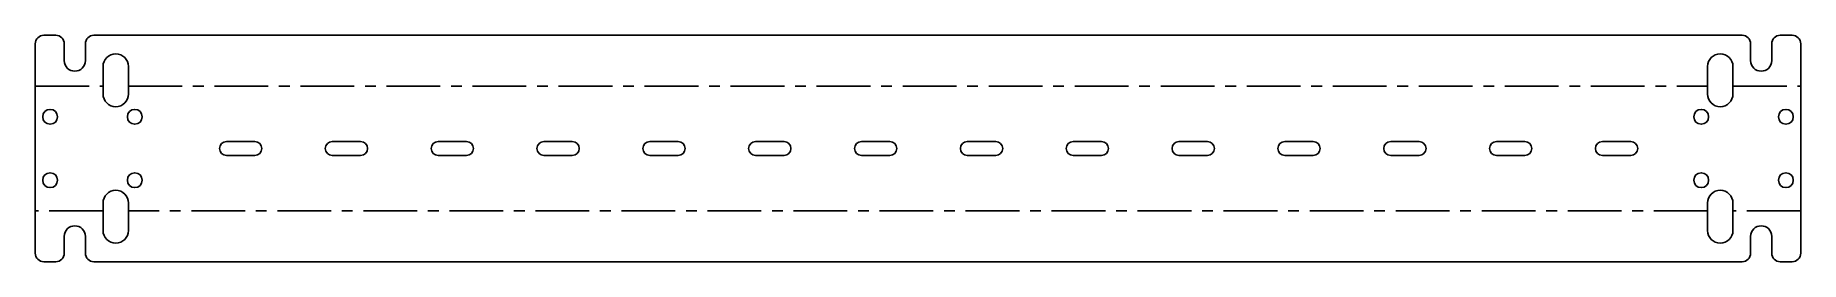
# Model space of a CAD drawing. Header units: millimetres. Extents: x -209 to 209, y -27 to 27.
import ezdxf

# ---------------------------------------------------------------- set-up
doc = ezdxf.new("R2010")
doc.units = ezdxf.units.MM
doc.linetypes.add('CENTERX2', pattern=[20.32, 12.7, -2.54, 2.54, -2.54])

msp = doc.modelspace()

# ---------------------------------------------------------------- linework, layer by layer
at = {"color": 7, "linetype": 'Continuous', "lineweight": 25}
for p, q in [((-206.5, 26.79), (-203.67, 26.79)), ((-194.67, 26.79), (194.67, 26.79)), ((203.67, 26.79), (206.5, 26.79)), ((-208.5, -24.79), (-208.5, 24.79)), ((-201.67, 24.79), (-201.67, 20.79)), ((-196.67, 24.79), (-196.67, 20.79)), ((196.67, 24.79), (196.67, 20.79)), ((201.67, 24.79), (201.67, 20.79)), ((208.5, -24.79), (208.5, 24.79)), ((-192.5, 19.39), (-192.5, 12.89)), ((-186.5, 19.39), (-186.5, 12.89)), ((186.5, 12.89), (186.5, 19.39)), ((192.5, 12.89), (192.5, 19.39)), ((-163.35, 1.65), (-156.65, 1.65)), ((-138.35, 1.65), (-131.65, 1.65)), ((-113.35, 1.65), (-106.65, 1.65)), ((-88.35, 1.65), (-81.65, 1.65)), ((-63.35, 1.65), (-56.65, 1.65)), ((-38.35, 1.65), (-31.65, 1.65)), ((-13.35, 1.65), (-6.65, 1.65)), ((11.65, 1.65), (18.35, 1.65)), ((36.65, 1.65), (43.35, 1.65)), ((61.65, 1.65), (68.35, 1.65)), ((86.65, 1.65), (93.35, 1.65)), ((111.65, 1.65), (118.35, 1.65)), ((136.65, 1.65), (143.35, 1.65)), ((161.65, 1.65), (168.35, 1.65)), ((-163.35, -1.65), (-156.65, -1.65)), ((-138.35, -1.65), (-131.65, -1.65)), ((-113.35, -1.65), (-106.65, -1.65)), ((-88.35, -1.65), (-81.65, -1.65)), ((-63.35, -1.65), (-56.65, -1.65)), ((-38.35, -1.65), (-31.65, -1.65)), ((-13.35, -1.65), (-6.65, -1.65)), ((11.65, -1.65), (18.35, -1.65)), ((36.65, -1.65), (43.35, -1.65)), ((61.65, -1.65), (68.35, -1.65)), ((86.65, -1.65), (93.35, -1.65)), ((111.65, -1.65), (118.35, -1.65)), ((136.65, -1.65), (143.35, -1.65)), ((161.65, -1.65), (168.35, -1.65)), ((-192.5, -19.39), (-192.5, -12.89)), ((-186.5, -19.39), (-186.5, -12.89)), ((186.5, -12.89), (186.5, -19.39)), ((192.5, -12.89), (192.5, -19.39)), ((-201.67, -24.79), (-201.67, -20.79)), ((-196.67, -24.79), (-196.67, -20.79)), ((196.67, -24.79), (196.67, -20.79)), ((201.67, -24.79), (201.67, -20.79)), ((-203.67, -26.79), (-206.5, -26.79)), ((194.67, -26.79), (-194.67, -26.79)), ((206.5, -26.79), (203.67, -26.79))]:
    msp.add_line(p, q, dxfattribs=at)
at = {"color": 7, "linetype": 'CENTERX2'}
for p, q in [((-208.5, 14.75), (-192.5, 14.75)), ((-186.5, 14.75), (186.5, 14.75)), ((192.5, 14.75), (208.5, 14.75)), ((-192.5, -14.75), (-208.5, -14.75)), ((186.5, -14.75), (-186.5, -14.75)), ((208.5, -14.75), (192.5, -14.75))]:
    msp.add_line(p, q, dxfattribs=at)
at = {"color": 7, "linetype": 'Continuous', "lineweight": 25}
for centre in [(-205, 7.5), (-185, 7.5), (185, 7.5), (205, 7.5), (-205, -7.5), (-185, -7.5), (185, -7.5), (205, -7.5)]:
    msp.add_circle(centre, 1.75, dxfattribs=at)
for centre, radius, start, end in [((-206.5, 24.79), 2, 90, 180), ((-203.67, 24.79), 2, 0, 90), ((-194.67, 24.79), 2, 90, 180), ((194.67, 24.79), 2, 0, 90), ((203.67, 24.79), 2, 90, 180), ((206.5, 24.79), 2, 0, 90), ((-189.5, 19.39), 3, 0, 180), ((189.5, 19.39), 3, 0, 180), ((-199.17, 20.79), 2.5, 180, 0), ((199.17, 20.79), 2.5, 180, 0), ((-189.5, 12.89), 3, 180, 0), ((189.5, 12.89), 3, 180, 0), ((-163.35, 0), 1.65, 90, 270), ((-156.65, 0), 1.65, 270, 90), ((-138.35, 0), 1.65, 90, 270), ((-131.65, 0), 1.65, 270, 90), ((-113.35, 0), 1.65, 90, 270), ((-106.65, 0), 1.65, 270, 90), ((-88.35, 0), 1.65, 90, 270), ((-81.65, 0), 1.65, 270, 90), ((-63.35, 0), 1.65, 90, 270), ((-56.65, 0), 1.65, 270, 90), ((-38.35, 0), 1.65, 90, 270), ((-31.65, 0), 1.65, 270, 90), ((-13.35, 0), 1.65, 90, 270), ((-6.65, 0), 1.65, 270, 90), ((11.65, 0), 1.65, 90, 270), ((18.35, 0), 1.65, 270, 90), ((36.65, 0), 1.65, 90, 270), ((43.35, 0), 1.65, 270, 90), ((61.65, 0), 1.65, 90, 270), ((68.35, 0), 1.65, 270, 90), ((86.65, 0), 1.65, 90, 270), ((93.35, 0), 1.65, 270, 90), ((111.65, 0), 1.65, 90, 270), ((118.35, 0), 1.65, 270, 90), ((136.65, 0), 1.65, 90, 270), ((143.35, 0), 1.65, 270, 90), ((161.65, 0), 1.65, 90, 270), ((168.35, 0), 1.65, 270, 90), ((-189.5, -12.89), 3, 0, 180), ((189.5, -12.89), 3, 0, 180), ((-199.17, -20.79), 2.5, 0, 180), ((-189.5, -19.39), 3, 180, 0), ((189.5, -19.39), 3, 180, 0), ((199.17, -20.79), 2.5, 0, 180), ((-206.5, -24.79), 2, 180, 270), ((-203.67, -24.79), 2, 270, 0), ((-194.67, -24.79), 2, 180, 270), ((194.67, -24.79), 2, 270, 0), ((203.67, -24.79), 2, 180, 270), ((206.5, -24.79), 2, 270, 0)]:
    msp.add_arc(centre, radius, start, end, dxfattribs=at)

doc.saveas('drawing.dxf')
